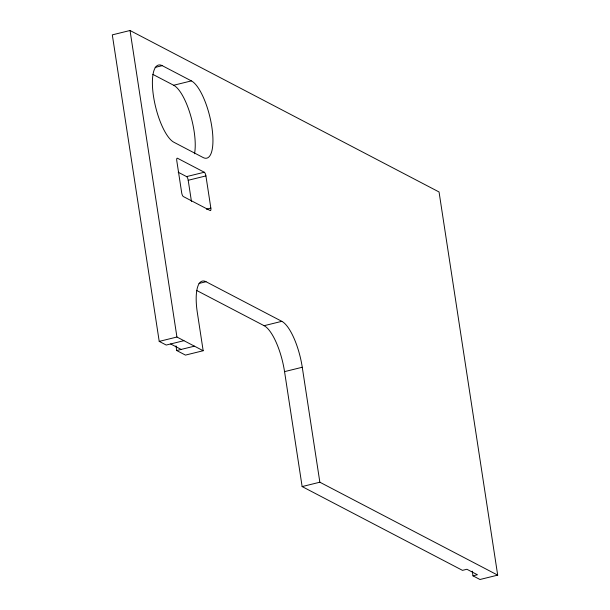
<?xml version="1.0" encoding="UTF-8"?>
<svg xmlns="http://www.w3.org/2000/svg" width="610" height="610" viewBox="0 0 610 610"><rect width="100%" height="100%" fill="white"/><g stroke="black" fill="none" stroke-linecap="round" stroke-linejoin="round"><path stroke-width="0.91" d="M472.254 571.143L472.979 575.848L479.971 579.5L497.691 575.131L439.055 191.975L130.029 30.5L112.309 34.869L159.218 341.394L166.217 345.046L183.93 340.685M155.146 67.405L162.229 65.659L191.38 80.894A40.108 12.81 76.2 0 1 211.822 126.827A40.108 12.81 76.2 0 1 203.107 157.525L173.957 142.29A40.108 12.81 76.2 0 1 153.514 96.357A40.108 12.81 76.2 0 1 162.229 65.659M152.843 74.374L173.667 85.255L191.38 80.894M178.189 172.226L186.576 176.603L204.289 172.241A3.21 1.022 76.2 0 1 205.921 175.916L210.846 208.101A3.21 1.022 76.2 0 1 210.153 210.557L183.328 196.542A3.21 1.022 76.2 0 1 181.696 192.867L176.77 160.682A3.21 1.022 76.2 0 1 177.464 158.226L204.289 172.241M186.576 176.603A3.21 1.022 76.2 0 1 188.208 180.278L205.921 175.916M206.416 209.192L210.846 208.101M198.936 283.467L206.02 281.721L281.82 321.333A40.108 12.81 76.2 0 1 302.263 367.258L319.853 482.213L497.691 575.131M159.218 341.394L176.93 337.025L203.168 350.735L197.304 312.419A40.108 12.81 76.2 0 1 206.02 281.721M196.725 290.49L264.107 325.694L281.82 321.333M175.993 345.855L176.709 350.529L194.422 346.167M203.168 350.735L185.455 355.104L176.709 350.529M264.107 325.694A40.108 12.81 76.2 0 1 284.55 371.627L302.263 367.258M284.55 371.627L302.133 486.574L319.853 482.213M472.979 575.848L477.409 574.75L466.909 569.267L462.479 570.358L302.133 486.574M170.64 343.956L181.139 349.438M188.208 180.278L191.448 201.43M130.029 30.5L176.93 337.025M173.667 85.255A40.108 12.81 76.2 0 1 190.206 114.078A40.108 12.81 76.2 0 1 194.521 153.773"/></g></svg>
